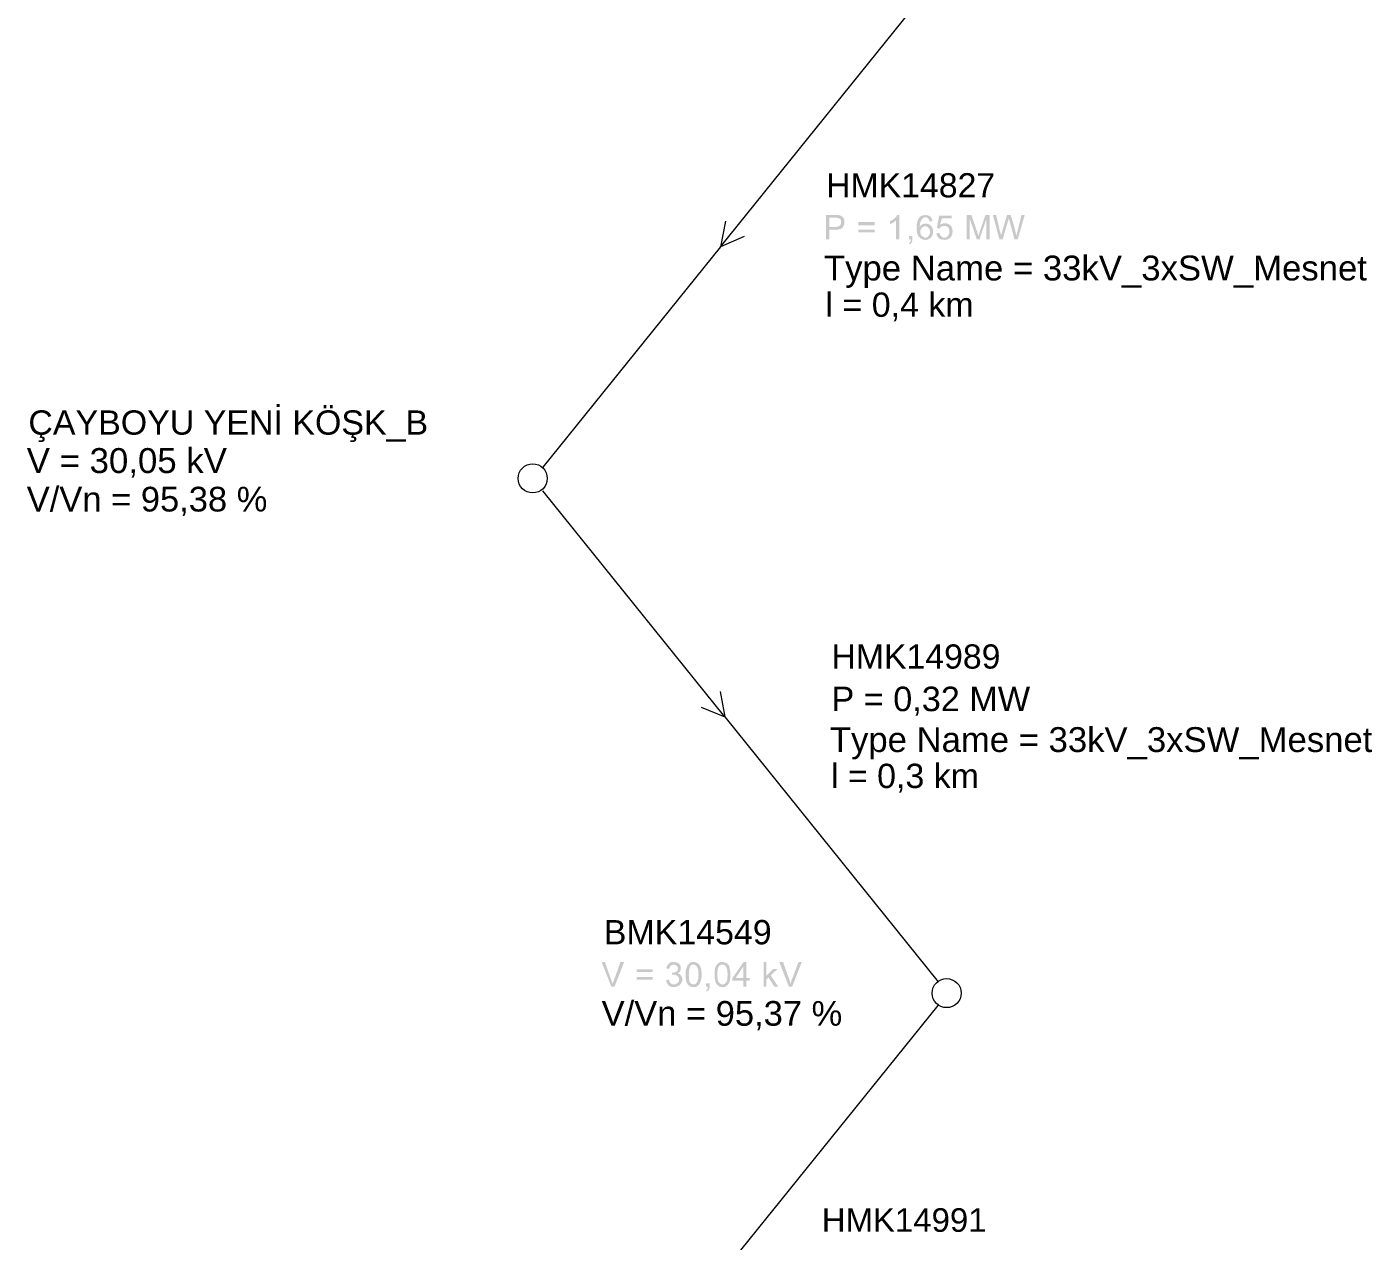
# Model space of a CAD drawing. Header units: millimetres. Extents: x 5 to 459, y 10 to 307.
# Drawn here: x 108.69 to 150.03, y 84.88 to 122.19 of the extents above; entities that cross this region are included whole.
import ezdxf

# ---------------------------------------------------------------- set-up
doc = ezdxf.new("R2010")
doc.units = ezdxf.units.MM
doc.header["$MEASUREMENT"] = 0
doc.layers.get('0').update_dxf_attribs({"linetype": 'CONTINUOUS'})
doc.styles.add('Arial$001', font='arial.ttf', dxfattribs={"height": 0.8937})

msp = doc.modelspace()

# ---------------------------------------------------------------- hatches: boundary and pattern name
h = msp.add_hatch(color=5)
h.paths.add_polyline_path([(133.251, 115.664), (133.251, 116.408), (133.532, 116.408), (133.532, 116.408), (133.538, 116.408), (133.544, 116.408), (133.55, 116.408), (133.556, 116.408), (133.561, 116.408), (133.566, 116.408), (133.572, 116.408), (133.577, 116.408), (133.582, 116.408), (133.587, 116.408), (133.591, 116.408), (133.596, 116.408), (133.601, 116.408), (133.605, 116.408), (133.61, 116.408), (133.614, 116.408), (133.619, 116.408), (133.623, 116.408), (133.627, 116.408), (133.631, 116.408), (133.635, 116.408), (133.64, 116.408), (133.644, 116.408), (133.648, 116.408), (133.648, 116.408), (133.652, 116.406), (133.656, 116.405), (133.66, 116.403), (133.664, 116.401), (133.668, 116.4), (133.672, 116.399), (133.676, 116.397), (133.68, 116.396), (133.684, 116.395), (133.688, 116.394), (133.692, 116.393), (133.695, 116.392), (133.699, 116.391), (133.703, 116.39), (133.706, 116.389), (133.709, 116.387), (133.712, 116.386), (133.715, 116.385), (133.718, 116.384), (133.721, 116.382), (133.724, 116.381), (133.726, 116.379), (133.728, 116.377), (133.731, 116.375), (133.735, 116.371), (133.739, 116.367), (133.742, 116.364), (133.746, 116.36), (133.749, 116.356), (133.753, 116.353), (133.756, 116.35), (133.759, 116.346), (133.762, 116.343), (133.765, 116.34), (133.767, 116.337), (133.77, 116.334), (133.772, 116.331), (133.775, 116.328), (133.777, 116.325), (133.78, 116.321), (133.782, 116.318), (133.784, 116.315), (133.786, 116.311), (133.788, 116.308), (133.791, 116.304), (133.793, 116.3), (133.795, 116.297), (133.797, 116.293), (133.799, 116.288), (133.801, 116.284), (133.802, 116.28), (133.804, 116.276), (133.805, 116.272), (133.806, 116.268), (133.807, 116.264), (133.808, 116.259), (133.809, 116.255), (133.81, 116.251), (133.811, 116.247), (133.811, 116.243), (133.812, 116.239), (133.812, 116.235), (133.812, 116.23), (133.813, 116.226), (133.813, 116.222), (133.813, 116.218), (133.813, 116.214), (133.813, 116.21), (133.813, 116.206), (133.813, 116.202), (133.813, 116.197), (133.813, 116.193), (133.813, 116.185), (133.813, 116.177), (133.813, 116.169), (133.812, 116.161), (133.811, 116.154), (133.81, 116.146), (133.809, 116.139), (133.808, 116.132), (133.806, 116.125), (133.805, 116.118), (133.803, 116.111), (133.801, 116.104), (133.799, 116.098), (133.796, 116.091), (133.794, 116.085), (133.791, 116.078), (133.788, 116.072), (133.785, 116.065), (133.782, 116.059), (133.779, 116.053), (133.775, 116.046), (133.772, 116.04), (133.768, 116.034), (133.764, 116.028), (133.757, 116.022), (133.751, 116.016), (133.744, 116.011), (133.737, 116.006), (133.73, 116.001), (133.723, 115.997), (133.715, 115.992), (133.707, 115.989), (133.699, 115.985), (133.691, 115.982), (133.682, 115.979), (133.673, 115.976), (133.663, 115.974), (133.653, 115.971), (133.643, 115.969), (133.633, 115.968), (133.622, 115.966), (133.61, 115.965), (133.598, 115.964), (133.586, 115.963), (133.573, 115.962), (133.56, 115.962), (133.546, 115.962), (133.532, 115.962), (133.532, 115.962), (133.35, 115.962), (133.35, 115.664), (133.251, 115.664), (133.35, 115.664)])
h.paths.add_polyline_path([(133.35, 116.044), (133.532, 116.044), (133.532, 116.044), (133.54, 116.044), (133.548, 116.045), (133.556, 116.045), (133.564, 116.046), (133.571, 116.047), (133.579, 116.047), (133.586, 116.049), (133.593, 116.05), (133.6, 116.051), (133.606, 116.053), (133.613, 116.055), (133.619, 116.057), (133.625, 116.059), (133.631, 116.061), (133.637, 116.064), (133.642, 116.066), (133.648, 116.069), (133.653, 116.072), (133.658, 116.075), (133.663, 116.079), (133.668, 116.082), (133.672, 116.086), (133.677, 116.09), (133.681, 116.094), (133.681, 116.094), (133.683, 116.096), (133.685, 116.098), (133.687, 116.101), (133.689, 116.104), (133.691, 116.106), (133.693, 116.109), (133.695, 116.113), (133.697, 116.116), (133.699, 116.12), (133.7, 116.123), (133.702, 116.127), (133.704, 116.131), (133.705, 116.135), (133.707, 116.14), (133.708, 116.144), (133.709, 116.149), (133.71, 116.154), (133.711, 116.159), (133.712, 116.164), (133.713, 116.17), (133.713, 116.175), (133.714, 116.181), (133.714, 116.187), (133.714, 116.193), (133.714, 116.197), (133.714, 116.201), (133.714, 116.205), (133.714, 116.209), (133.714, 116.212), (133.714, 116.215), (133.714, 116.219), (133.713, 116.222), (133.713, 116.225), (133.713, 116.228), (133.712, 116.232), (133.712, 116.235), (133.711, 116.238), (133.711, 116.241), (133.71, 116.244), (133.709, 116.247), (133.708, 116.25), (133.707, 116.254), (133.706, 116.257), (133.704, 116.261), (133.703, 116.264), (133.701, 116.268), (133.699, 116.272), (133.698, 116.276), (133.695, 116.278), (133.693, 116.28), (133.691, 116.282), (133.689, 116.284), (133.687, 116.286), (133.685, 116.288), (133.683, 116.29), (133.68, 116.292), (133.678, 116.294), (133.676, 116.295), (133.673, 116.297), (133.671, 116.299), (133.668, 116.3), (133.665, 116.302), (133.662, 116.303), (133.66, 116.304), (133.656, 116.305), (133.653, 116.306), (133.65, 116.307), (133.647, 116.308), (133.643, 116.308), (133.639, 116.309), (133.635, 116.309), (133.631, 116.309), (133.629, 116.311), (133.627, 116.313), (133.624, 116.315), (133.622, 116.316), (133.619, 116.317), (133.616, 116.319), (133.613, 116.32), (133.609, 116.321), (133.606, 116.322), (133.602, 116.322), (133.598, 116.323), (133.594, 116.324), (133.59, 116.324), (133.585, 116.324), (133.581, 116.325), (133.576, 116.325), (133.571, 116.325), (133.566, 116.325), (133.561, 116.325), (133.556, 116.326), (133.55, 116.326), (133.544, 116.326), (133.538, 116.326), (133.532, 116.326), (133.35, 116.326), (133.35, 116.044), (133.35, 116.326)])
h.paths.add_polyline_path([(134.74, 116.094), (134.243, 116.094), (134.243, 116.193), (134.74, 116.193), (134.74, 116.094), (134.74, 116.193)])
h.paths.add_polyline_path([(134.74, 115.879), (134.243, 115.879), (134.243, 115.962), (134.74, 115.962), (134.74, 115.879), (134.74, 115.962)])
h.paths.add_polyline_path([(135.501, 115.664), (135.402, 115.664), (135.402, 116.243), (135.402, 116.243), (135.399, 116.241), (135.397, 116.239), (135.395, 116.237), (135.392, 116.235), (135.389, 116.232), (135.386, 116.23), (135.383, 116.228), (135.38, 116.226), (135.377, 116.223), (135.374, 116.221), (135.37, 116.219), (135.366, 116.216), (135.363, 116.213), (135.359, 116.211), (135.355, 116.208), (135.351, 116.205), (135.347, 116.202), (135.343, 116.199), (135.339, 116.195), (135.335, 116.192), (135.331, 116.188), (135.327, 116.185), (135.323, 116.181), (135.319, 116.177), (135.319, 116.177), (135.315, 116.175), (135.311, 116.173), (135.306, 116.171), (135.302, 116.168), (135.298, 116.166), (135.294, 116.164), (135.29, 116.162), (135.286, 116.16), (135.282, 116.158), (135.278, 116.156), (135.273, 116.154), (135.269, 116.152), (135.265, 116.15), (135.261, 116.148), (135.257, 116.146), (135.253, 116.144), (135.249, 116.142), (135.244, 116.139), (135.24, 116.137), (135.236, 116.135), (135.232, 116.133), (135.228, 116.131), (135.224, 116.129), (135.22, 116.127), (135.22, 116.226), (135.22, 116.226), (135.226, 116.228), (135.232, 116.231), (135.238, 116.233), (135.244, 116.236), (135.25, 116.239), (135.257, 116.242), (135.263, 116.245), (135.269, 116.248), (135.275, 116.251), (135.28, 116.254), (135.286, 116.258), (135.292, 116.261), (135.298, 116.265), (135.303, 116.269), (135.309, 116.273), (135.314, 116.277), (135.319, 116.281), (135.324, 116.285), (135.329, 116.289), (135.334, 116.293), (135.339, 116.297), (135.343, 116.301), (135.348, 116.305), (135.352, 116.309), (135.352, 116.309), (135.358, 116.313), (135.364, 116.317), (135.369, 116.321), (135.374, 116.326), (135.379, 116.33), (135.384, 116.334), (135.388, 116.338), (135.392, 116.342), (135.396, 116.346), (135.399, 116.35), (135.403, 116.355), (135.406, 116.359), (135.409, 116.363), (135.412, 116.367), (135.414, 116.371), (135.417, 116.375), (135.419, 116.379), (135.422, 116.384), (135.424, 116.388), (135.426, 116.392), (135.428, 116.396), (135.431, 116.4), (135.433, 116.404), (135.435, 116.408), (135.501, 116.408), (135.501, 115.664), (135.501, 116.408)])
h.paths.add_polyline_path([(135.799, 115.664), (135.799, 115.763), (135.898, 115.763), (135.898, 115.664), (135.898, 115.664), (135.898, 115.658), (135.898, 115.652), (135.898, 115.646), (135.898, 115.64), (135.898, 115.635), (135.898, 115.63), (135.898, 115.625), (135.897, 115.62), (135.897, 115.615), (135.897, 115.61), (135.896, 115.606), (135.896, 115.602), (135.895, 115.598), (135.895, 115.594), (135.894, 115.59), (135.893, 115.587), (135.892, 115.583), (135.891, 115.58), (135.89, 115.577), (135.888, 115.574), (135.887, 115.572), (135.885, 115.569), (135.883, 115.567), (135.881, 115.565), (135.881, 115.565), (135.879, 115.561), (135.877, 115.557), (135.875, 115.553), (135.873, 115.549), (135.871, 115.546), (135.869, 115.543), (135.867, 115.54), (135.864, 115.537), (135.862, 115.534), (135.86, 115.532), (135.857, 115.529), (135.855, 115.527), (135.852, 115.525), (135.849, 115.524), (135.846, 115.522), (135.843, 115.52), (135.84, 115.519), (135.837, 115.518), (135.834, 115.517), (135.83, 115.516), (135.827, 115.516), (135.823, 115.515), (135.819, 115.515), (135.815, 115.515), (135.799, 115.548), (135.799, 115.548), (135.801, 115.548), (135.803, 115.548), (135.805, 115.549), (135.807, 115.549), (135.809, 115.55), (135.811, 115.551), (135.813, 115.552), (135.815, 115.553), (135.816, 115.554), (135.818, 115.555), (135.82, 115.557), (135.821, 115.558), (135.823, 115.56), (135.824, 115.562), (135.826, 115.563), (135.827, 115.565), (135.828, 115.567), (135.829, 115.569), (135.83, 115.571), (135.83, 115.573), (135.831, 115.575), (135.831, 115.577), (135.832, 115.579), (135.832, 115.581), (135.832, 115.581), (135.834, 115.583), (135.836, 115.586), (135.837, 115.588), (135.839, 115.591), (135.84, 115.593), (135.841, 115.596), (135.842, 115.599), (135.843, 115.603), (135.844, 115.606), (135.845, 115.609), (135.846, 115.613), (135.846, 115.616), (135.847, 115.62), (135.847, 115.624), (135.847, 115.627), (135.848, 115.631), (135.848, 115.635), (135.848, 115.639), (135.848, 115.643), (135.848, 115.647), (135.848, 115.651), (135.848, 115.656), (135.848, 115.66), (135.848, 115.664), (135.799, 115.664), (135.848, 115.664)])
edge = h.paths.add_edge_path()
edge.add_line((136.527, 116.226), (136.427, 116.21))
edge.add_spline(control_points=[(136.427, 116.21), (136.427, 116.259), (136.411, 116.276), (136.394, 116.293), (136.394, 116.293), (136.378, 116.326), (136.345, 116.342), (136.295, 116.342), (136.295, 116.342), (136.278, 116.342), (136.245, 116.326), (136.229, 116.309), (136.229, 116.309), (136.196, 116.293), (136.179, 116.259), (136.163, 116.226), (136.163, 116.226), (136.146, 116.177), (136.13, 116.127), (136.13, 116.044), (136.13, 116.044), (136.146, 116.077), (136.179, 116.111), (136.212, 116.127), (136.212, 116.127), (136.245, 116.144), (136.278, 116.144), (136.312, 116.144), (136.312, 116.144), (136.378, 116.144), (136.427, 116.127), (136.477, 116.077), (136.477, 116.077), (136.51, 116.028), (136.543, 115.978), (136.543, 115.895), (136.543, 115.895), (136.543, 115.846), (136.527, 115.813), (136.51, 115.763), (136.51, 115.763), (136.477, 115.73), (136.46, 115.697), (136.427, 115.68), (136.427, 115.68), (136.378, 115.647), (136.345, 115.647), (136.295, 115.647), (136.295, 115.647), (136.229, 115.647), (136.163, 115.68), (136.113, 115.73), (136.113, 115.73), (136.063, 115.78), (136.03, 115.879), (136.03, 116.011), (136.03, 116.011), (136.03, 116.16), (136.063, 116.259), (136.113, 116.326), (136.113, 116.326), (136.163, 116.392), (136.229, 116.408), (136.312, 116.408), (136.312, 116.408), (136.361, 116.408), (136.411, 116.392), (136.46, 116.359), (136.46, 116.359), (136.494, 116.326), (136.51, 116.276), (136.527, 116.226)], knot_values=[0, 0, 0, 0, 0.013889, 0.013889, 0.013889, 0.013889, 0.027778, 0.027778, 0.027778, 0.027778, 0.041667, 0.041667, 0.041667, 0.041667, 0.055556, 0.055556, 0.055556, 0.055556, 0.069444, 0.069444, 0.069444, 0.069444, 0.083333, 0.083333, 0.083333, 0.083333, 0.097222, 0.097222, 0.097222, 0.097222, 0.111111, 0.111111, 0.111111, 0.111111, 0.125, 0.125, 0.125, 0.125, 0.138889, 0.138889, 0.138889, 0.138889, 0.152778, 0.152778, 0.152778, 0.152778, 0.166667, 0.166667, 0.166667, 0.166667, 0.180556, 0.180556, 0.180556, 0.180556, 0.194444, 0.194444, 0.194444, 0.194444, 0.208333, 0.208333, 0.208333, 0.208333, 0.222222, 0.222222, 0.222222, 0.222222, 0.236111, 0.236111, 0.236111, 0.236111, 1, 1, 1, 1], degree=3, periodic=0)
edge = h.paths.add_edge_path()
edge.add_spline(control_points=[(136.146, 115.895), (136.146, 115.862), (136.146, 115.846), (136.163, 115.813), (136.163, 115.813), (136.179, 115.78), (136.196, 115.763), (136.229, 115.747), (136.229, 115.747), (136.245, 115.73), (136.278, 115.713), (136.295, 115.713), (136.295, 115.713), (136.345, 115.713), (136.378, 115.73), (136.394, 115.763), (136.394, 115.763), (136.427, 115.796), (136.444, 115.846), (136.444, 115.895), (136.444, 115.895), (136.444, 115.945), (136.427, 115.995), (136.394, 116.011), (136.394, 116.011), (136.378, 116.044), (136.345, 116.061), (136.295, 116.061), (136.295, 116.061), (136.245, 116.061), (136.212, 116.044), (136.196, 116.011), (136.196, 116.011), (136.163, 115.995), (136.146, 115.945), (136.146, 115.895)], knot_values=[0, 0, 0, 0, 0.027778, 0.027778, 0.027778, 0.027778, 0.055556, 0.055556, 0.055556, 0.055556, 0.083333, 0.083333, 0.083333, 0.083333, 0.111111, 0.111111, 0.111111, 0.111111, 0.138889, 0.138889, 0.138889, 0.138889, 0.166667, 0.166667, 0.166667, 0.166667, 0.194444, 0.194444, 0.194444, 0.194444, 0.222222, 0.222222, 0.222222, 0.222222, 1, 1, 1, 1], degree=3, periodic=0)
edge = h.paths.add_edge_path()
edge.add_line((136.642, 115.846), (136.742, 115.862))
edge.add_spline(control_points=[(136.742, 115.862), (136.742, 115.813), (136.758, 115.78), (136.791, 115.763), (136.791, 115.763), (136.808, 115.73), (136.841, 115.713), (136.891, 115.713), (136.891, 115.713), (136.924, 115.713), (136.973, 115.73), (136.99, 115.763), (136.99, 115.763), (137.023, 115.796), (137.04, 115.846), (137.04, 115.895), (137.04, 115.895), (137.04, 115.962), (137.023, 115.995), (137.006, 116.028), (137.006, 116.028), (136.973, 116.061), (136.924, 116.077), (136.874, 116.077), (136.874, 116.077), (136.858, 116.077), (136.824, 116.061), (136.808, 116.061), (136.808, 116.061), (136.775, 116.044), (136.758, 116.028), (136.742, 115.995)], knot_values=[0, 0, 0, 0, 0.03125, 0.03125, 0.03125, 0.03125, 0.0625, 0.0625, 0.0625, 0.0625, 0.09375, 0.09375, 0.09375, 0.09375, 0.125, 0.125, 0.125, 0.125, 0.15625, 0.15625, 0.15625, 0.15625, 0.1875, 0.1875, 0.1875, 0.1875, 0.21875, 0.21875, 0.21875, 0.21875, 1, 1, 1, 1], degree=3, periodic=0)
edge.add_line((136.742, 115.995), (136.659, 116.011))
edge.add_line((136.659, 116.011), (136.725, 116.392))
edge.add_line((136.725, 116.392), (137.106, 116.392))
edge.add_line((137.106, 116.392), (137.106, 116.309))
edge.add_line((137.106, 116.309), (136.808, 116.309))
edge.add_line((136.808, 116.309), (136.758, 116.111))
edge.add_spline(control_points=[(136.758, 116.111), (136.808, 116.144), (136.858, 116.16), (136.907, 116.16), (136.907, 116.16), (136.973, 116.16), (137.023, 116.127), (137.073, 116.094), (137.073, 116.094), (137.122, 116.044), (137.139, 115.978), (137.139, 115.912), (137.139, 115.912), (137.139, 115.846), (137.122, 115.78), (137.089, 115.73), (137.089, 115.73), (137.04, 115.68), (136.973, 115.647), (136.891, 115.647), (136.891, 115.647), (136.808, 115.647), (136.758, 115.664), (136.709, 115.697), (136.709, 115.697), (136.676, 115.747), (136.642, 115.796), (136.642, 115.846)], knot_values=[0, 0, 0, 0, 0.035714, 0.035714, 0.035714, 0.035714, 0.071429, 0.071429, 0.071429, 0.071429, 0.107143, 0.107143, 0.107143, 0.107143, 0.142857, 0.142857, 0.142857, 0.142857, 0.178571, 0.178571, 0.178571, 0.178571, 0.214286, 0.214286, 0.214286, 0.214286, 1, 1, 1, 1], degree=3, periodic=0)
h.paths.add_polyline_path([(137.569, 115.664), (137.569, 116.408), (137.718, 116.408), (137.9, 115.879), (137.9, 115.879), (137.902, 115.873), (137.904, 115.867), (137.905, 115.861), (137.907, 115.855), (137.908, 115.85), (137.91, 115.845), (137.911, 115.839), (137.912, 115.834), (137.913, 115.829), (137.914, 115.824), (137.915, 115.819), (137.916, 115.815), (137.917, 115.81), (137.918, 115.806), (137.92, 115.801), (137.921, 115.797), (137.922, 115.792), (137.923, 115.788), (137.924, 115.784), (137.926, 115.78), (137.927, 115.776), (137.929, 115.771), (137.931, 115.767), (137.933, 115.763), (137.933, 115.763), (137.933, 115.767), (137.933, 115.771), (137.934, 115.776), (137.934, 115.78), (137.935, 115.784), (137.936, 115.788), (137.937, 115.792), (137.938, 115.797), (137.939, 115.801), (137.94, 115.806), (137.942, 115.81), (137.943, 115.815), (137.945, 115.819), (137.947, 115.824), (137.948, 115.829), (137.95, 115.834), (137.952, 115.839), (137.954, 115.845), (137.956, 115.85), (137.958, 115.855), (137.96, 115.861), (137.962, 115.867), (137.964, 115.873), (137.966, 115.879), (138.148, 116.408), (138.28, 116.408), (138.28, 115.664), (138.181, 115.664), (138.181, 116.293), (137.966, 115.664), (137.883, 115.664), (137.668, 116.293), (137.668, 115.664), (137.569, 115.664), (137.668, 115.664)])
h.paths.add_polyline_path([(138.578, 115.664), (138.38, 116.408), (138.479, 116.408), (138.595, 115.912), (138.595, 115.912), (138.597, 115.906), (138.599, 115.9), (138.601, 115.893), (138.603, 115.887), (138.605, 115.881), (138.607, 115.875), (138.609, 115.869), (138.611, 115.862), (138.612, 115.856), (138.614, 115.85), (138.616, 115.844), (138.617, 115.838), (138.619, 115.831), (138.62, 115.825), (138.622, 115.819), (138.623, 115.813), (138.624, 115.807), (138.625, 115.8), (138.626, 115.794), (138.627, 115.788), (138.627, 115.782), (138.627, 115.775), (138.628, 115.769), (138.628, 115.763), (138.628, 115.763), (138.63, 115.773), (138.632, 115.783), (138.634, 115.793), (138.636, 115.802), (138.638, 115.81), (138.64, 115.819), (138.642, 115.827), (138.644, 115.834), (138.646, 115.841), (138.647, 115.848), (138.649, 115.854), (138.651, 115.86), (138.652, 115.866), (138.653, 115.871), (138.655, 115.875), (138.656, 115.88), (138.657, 115.883), (138.658, 115.886), (138.659, 115.889), (138.66, 115.891), (138.66, 115.893), (138.661, 115.894), (138.661, 115.895), (138.661, 115.895), (138.81, 116.408), (138.926, 116.408), (139.041, 116.028), (139.041, 116.028), (139.044, 116.015), (139.046, 116.003), (139.048, 115.991), (139.051, 115.979), (139.053, 115.968), (139.056, 115.956), (139.059, 115.945), (139.062, 115.933), (139.064, 115.922), (139.067, 115.911), (139.07, 115.9), (139.072, 115.889), (139.075, 115.878), (139.077, 115.868), (139.08, 115.857), (139.082, 115.846), (139.084, 115.836), (139.086, 115.825), (139.087, 115.815), (139.089, 115.805), (139.09, 115.794), (139.09, 115.784), (139.091, 115.773), (139.091, 115.763), (139.091, 115.763), (139.093, 115.769), (139.095, 115.775), (139.097, 115.782), (139.099, 115.788), (139.101, 115.794), (139.103, 115.801), (139.106, 115.807), (139.108, 115.813), (139.11, 115.82), (139.112, 115.826), (139.114, 115.833), (139.116, 115.84), (139.118, 115.846), (139.12, 115.853), (139.122, 115.86), (139.124, 115.867), (139.126, 115.874), (139.128, 115.882), (139.13, 115.889), (139.132, 115.897), (139.135, 115.904), (139.137, 115.912), (139.139, 115.92), (139.141, 115.929), (139.257, 116.408), (139.356, 116.408), (139.141, 115.664), (139.041, 115.664), (138.893, 116.226), (138.893, 116.226), (138.891, 116.232), (138.889, 116.238), (138.887, 116.244), (138.885, 116.25), (138.884, 116.255), (138.883, 116.26), (138.881, 116.266), (138.88, 116.27), (138.879, 116.275), (138.878, 116.28), (138.877, 116.284), (138.876, 116.288), (138.875, 116.292), (138.874, 116.296), (138.873, 116.3), (138.872, 116.304), (138.871, 116.307), (138.869, 116.31), (138.868, 116.313), (138.867, 116.316), (138.865, 116.319), (138.863, 116.321), (138.861, 116.323), (138.859, 116.326), (138.859, 116.326), (138.859, 116.32), (138.859, 116.314), (138.859, 116.308), (138.859, 116.303), (138.859, 116.298), (138.859, 116.294), (138.859, 116.289), (138.859, 116.285), (138.859, 116.281), (138.858, 116.277), (138.858, 116.273), (138.857, 116.27), (138.857, 116.266), (138.856, 116.263), (138.855, 116.259), (138.855, 116.256), (138.854, 116.252), (138.852, 116.249), (138.851, 116.245), (138.85, 116.242), (138.848, 116.238), (138.847, 116.234), (138.845, 116.23), (138.843, 116.226), (138.677, 115.664), (138.578, 115.664), (138.677, 115.664)])
h = msp.add_hatch(color=5)
h.paths.add_polyline_path([(126.649, 92.7), (126.352, 93.461), (126.451, 93.461), (126.649, 92.898), (126.649, 92.898), (126.652, 92.894), (126.654, 92.89), (126.656, 92.885), (126.658, 92.881), (126.66, 92.876), (126.662, 92.871), (126.664, 92.866), (126.666, 92.861), (126.668, 92.856), (126.67, 92.851), (126.672, 92.846), (126.674, 92.84), (126.676, 92.835), (126.678, 92.83), (126.681, 92.825), (126.683, 92.82), (126.685, 92.815), (126.687, 92.81), (126.689, 92.805), (126.691, 92.8), (126.693, 92.796), (126.695, 92.791), (126.697, 92.787), (126.699, 92.783), (126.699, 92.783), (126.699, 92.789), (126.699, 92.795), (126.7, 92.8), (126.7, 92.806), (126.701, 92.812), (126.702, 92.817), (126.703, 92.822), (126.704, 92.827), (126.705, 92.832), (126.707, 92.837), (126.708, 92.842), (126.709, 92.847), (126.711, 92.851), (126.713, 92.856), (126.714, 92.86), (126.716, 92.865), (126.718, 92.869), (126.72, 92.873), (126.722, 92.878), (126.724, 92.882), (126.726, 92.886), (126.728, 92.89), (126.73, 92.894), (126.732, 92.898), (126.931, 93.461), (127.047, 93.461), (126.749, 92.7), (126.649, 92.7), (126.749, 92.7)])
h.paths.add_polyline_path([(127.923, 93.147), (127.427, 93.147), (127.427, 93.229), (127.923, 93.229), (127.923, 93.147), (127.923, 93.229)])
h.paths.add_polyline_path([(127.923, 92.915), (127.427, 92.915), (127.427, 92.998), (127.923, 92.998), (127.923, 92.915), (127.923, 92.998)])
edge = h.paths.add_edge_path()
edge.add_line((128.337, 92.898), (128.42, 92.915))
edge.add_spline(control_points=[(128.42, 92.915), (128.436, 92.865), (128.453, 92.816), (128.486, 92.799), (128.486, 92.799), (128.502, 92.783), (128.536, 92.766), (128.569, 92.766), (128.569, 92.766), (128.618, 92.766), (128.651, 92.783), (128.684, 92.816), (128.684, 92.816), (128.718, 92.832), (128.734, 92.882), (128.734, 92.915), (128.734, 92.915), (128.734, 92.965), (128.718, 92.998), (128.684, 93.031), (128.684, 93.031), (128.651, 93.047), (128.618, 93.064), (128.585, 93.064), (128.585, 93.064), (128.569, 93.064), (128.536, 93.064), (128.519, 93.064)], knot_values=[0, 0, 0, 0, 0.035714, 0.035714, 0.035714, 0.035714, 0.071429, 0.071429, 0.071429, 0.071429, 0.107143, 0.107143, 0.107143, 0.107143, 0.142857, 0.142857, 0.142857, 0.142857, 0.178571, 0.178571, 0.178571, 0.178571, 0.214286, 0.214286, 0.214286, 0.214286, 1, 1, 1, 1], degree=3, periodic=0)
edge.add_line((128.519, 93.064), (128.519, 93.13))
edge.add_spline(control_points=[(128.519, 93.13), (128.536, 93.13), (128.536, 93.13), (128.536, 93.13), (128.536, 93.13), (128.585, 93.13), (128.618, 93.147), (128.651, 93.163), (128.651, 93.163), (128.684, 93.196), (128.701, 93.213), (128.701, 93.262), (128.701, 93.262), (128.701, 93.295), (128.684, 93.329), (128.651, 93.345), (128.651, 93.345), (128.635, 93.362), (128.602, 93.378), (128.569, 93.378), (128.569, 93.378), (128.536, 93.378), (128.502, 93.362), (128.486, 93.345), (128.486, 93.345), (128.453, 93.329), (128.436, 93.295), (128.436, 93.246)], knot_values=[0, 0, 0, 0, 0.035714, 0.035714, 0.035714, 0.035714, 0.071429, 0.071429, 0.071429, 0.071429, 0.107143, 0.107143, 0.107143, 0.107143, 0.142857, 0.142857, 0.142857, 0.142857, 0.178571, 0.178571, 0.178571, 0.178571, 0.214286, 0.214286, 0.214286, 0.214286, 1, 1, 1, 1], degree=3, periodic=0)
edge.add_line((128.436, 93.246), (128.337, 93.262))
edge.add_spline(control_points=[(128.337, 93.262), (128.354, 93.329), (128.387, 93.378), (128.42, 93.411), (128.42, 93.411), (128.453, 93.444), (128.502, 93.461), (128.569, 93.461), (128.569, 93.461), (128.602, 93.461), (128.651, 93.444), (128.684, 93.428), (128.684, 93.428), (128.718, 93.411), (128.751, 93.395), (128.767, 93.362), (128.767, 93.362), (128.784, 93.329), (128.784, 93.295), (128.784, 93.262), (128.784, 93.262), (128.784, 93.229), (128.784, 93.196), (128.767, 93.18), (128.767, 93.18), (128.751, 93.147), (128.718, 93.13), (128.684, 93.113), (128.684, 93.113), (128.734, 93.097), (128.767, 93.08), (128.784, 93.047), (128.784, 93.047), (128.817, 93.014), (128.833, 92.965), (128.833, 92.915), (128.833, 92.915), (128.833, 92.865), (128.8, 92.799), (128.751, 92.749), (128.751, 92.749), (128.701, 92.716), (128.651, 92.683), (128.569, 92.683), (128.569, 92.683), (128.502, 92.683), (128.453, 92.7), (128.403, 92.749), (128.403, 92.749), (128.37, 92.783), (128.337, 92.832), (128.337, 92.898)], knot_values=[0, 0, 0, 0, 0.019231, 0.019231, 0.019231, 0.019231, 0.038462, 0.038462, 0.038462, 0.038462, 0.057692, 0.057692, 0.057692, 0.057692, 0.076923, 0.076923, 0.076923, 0.076923, 0.096154, 0.096154, 0.096154, 0.096154, 0.115385, 0.115385, 0.115385, 0.115385, 0.134615, 0.134615, 0.134615, 0.134615, 0.153846, 0.153846, 0.153846, 0.153846, 0.173077, 0.173077, 0.173077, 0.173077, 0.192308, 0.192308, 0.192308, 0.192308, 0.211538, 0.211538, 0.211538, 0.211538, 0.230769, 0.230769, 0.230769, 0.230769, 1, 1, 1, 1], degree=3, periodic=0)
edge = h.paths.add_edge_path()
edge.add_spline(control_points=[(128.933, 93.064), (128.933, 93.163), (128.933, 93.229), (128.966, 93.279), (128.966, 93.279), (128.982, 93.345), (128.999, 93.378), (129.048, 93.411), (129.048, 93.411), (129.082, 93.444), (129.115, 93.461), (129.181, 93.461), (129.181, 93.461), (129.214, 93.461), (129.247, 93.444), (129.28, 93.428), (129.28, 93.428), (129.313, 93.411), (129.346, 93.395), (129.363, 93.362), (129.363, 93.362), (129.379, 93.329), (129.396, 93.295), (129.412, 93.246), (129.412, 93.246), (129.412, 93.213), (129.429, 93.147), (129.429, 93.064), (129.429, 93.064), (129.429, 92.981), (129.412, 92.915), (129.396, 92.865), (129.396, 92.865), (129.379, 92.799), (129.346, 92.766), (129.313, 92.733), (129.313, 92.733), (129.28, 92.7), (129.23, 92.683), (129.181, 92.683), (129.181, 92.683), (129.098, 92.683), (129.048, 92.716), (128.999, 92.766), (128.999, 92.766), (128.949, 92.832), (128.933, 92.931), (128.933, 93.064)], knot_values=[0, 0, 0, 0, 0.020833, 0.020833, 0.020833, 0.020833, 0.041667, 0.041667, 0.041667, 0.041667, 0.0625, 0.0625, 0.0625, 0.0625, 0.083333, 0.083333, 0.083333, 0.083333, 0.104167, 0.104167, 0.104167, 0.104167, 0.125, 0.125, 0.125, 0.125, 0.145833, 0.145833, 0.145833, 0.145833, 0.166667, 0.166667, 0.166667, 0.166667, 0.1875, 0.1875, 0.1875, 0.1875, 0.208333, 0.208333, 0.208333, 0.208333, 0.229167, 0.229167, 0.229167, 0.229167, 1, 1, 1, 1], degree=3, periodic=0)
edge = h.paths.add_edge_path()
edge.add_spline(control_points=[(129.032, 93.064), (129.032, 92.948), (129.048, 92.865), (129.065, 92.832), (129.065, 92.832), (129.098, 92.783), (129.131, 92.766), (129.181, 92.766), (129.181, 92.766), (129.214, 92.766), (129.247, 92.783), (129.28, 92.832), (129.28, 92.832), (129.313, 92.865), (129.33, 92.948), (129.33, 93.064), (129.33, 93.064), (129.33, 93.196), (129.313, 93.279), (129.28, 93.312), (129.28, 93.312), (129.247, 93.362), (129.214, 93.378), (129.181, 93.378), (129.181, 93.378), (129.131, 93.378), (129.098, 93.362), (129.082, 93.329), (129.082, 93.329), (129.048, 93.279), (129.032, 93.196), (129.032, 93.064)], knot_values=[0, 0, 0, 0, 0.03125, 0.03125, 0.03125, 0.03125, 0.0625, 0.0625, 0.0625, 0.0625, 0.09375, 0.09375, 0.09375, 0.09375, 0.125, 0.125, 0.125, 0.125, 0.15625, 0.15625, 0.15625, 0.15625, 0.1875, 0.1875, 0.1875, 0.1875, 0.21875, 0.21875, 0.21875, 0.21875, 1, 1, 1, 1], degree=3, periodic=0)
h.paths.add_polyline_path([(129.561, 92.7), (129.561, 92.799), (129.677, 92.799), (129.677, 92.7), (129.677, 92.7), (129.677, 92.696), (129.677, 92.692), (129.676, 92.687), (129.676, 92.683), (129.675, 92.679), (129.674, 92.675), (129.673, 92.671), (129.672, 92.667), (129.671, 92.663), (129.67, 92.658), (129.668, 92.654), (129.667, 92.65), (129.665, 92.646), (129.664, 92.642), (129.662, 92.638), (129.66, 92.634), (129.658, 92.629), (129.656, 92.625), (129.654, 92.621), (129.652, 92.617), (129.65, 92.613), (129.648, 92.609), (129.646, 92.605), (129.644, 92.601), (129.644, 92.601), (129.644, 92.598), (129.643, 92.596), (129.643, 92.594), (129.641, 92.592), (129.64, 92.59), (129.638, 92.588), (129.636, 92.586), (129.634, 92.584), (129.632, 92.582), (129.629, 92.58), (129.626, 92.578), (129.623, 92.576), (129.62, 92.574), (129.617, 92.572), (129.613, 92.57), (129.61, 92.567), (129.606, 92.565), (129.602, 92.563), (129.598, 92.561), (129.594, 92.559), (129.59, 92.557), (129.586, 92.555), (129.582, 92.553), (129.578, 92.551), (129.561, 92.584), (129.561, 92.584), (129.563, 92.586), (129.565, 92.588), (129.568, 92.59), (129.57, 92.592), (129.572, 92.594), (129.574, 92.596), (129.576, 92.598), (129.578, 92.601), (129.58, 92.603), (129.582, 92.605), (129.584, 92.607), (129.586, 92.609), (129.588, 92.611), (129.59, 92.613), (129.592, 92.615), (129.594, 92.617), (129.597, 92.619), (129.599, 92.621), (129.601, 92.623), (129.603, 92.625), (129.605, 92.627), (129.607, 92.629), (129.609, 92.632), (129.611, 92.634), (129.611, 92.634), (129.611, 92.636), (129.611, 92.638), (129.611, 92.64), (129.611, 92.642), (129.611, 92.644), (129.611, 92.646), (129.611, 92.649), (129.611, 92.651), (129.611, 92.653), (129.611, 92.656), (129.611, 92.658), (129.611, 92.661), (129.611, 92.663), (129.611, 92.666), (129.611, 92.669), (129.611, 92.672), (129.611, 92.675), (129.611, 92.678), (129.611, 92.681), (129.611, 92.685), (129.611, 92.688), (129.611, 92.692), (129.611, 92.696), (129.611, 92.7), (129.561, 92.7), (129.611, 92.7)])
edge = h.paths.add_edge_path()
edge.add_spline(control_points=[(129.826, 93.064), (129.826, 93.163), (129.826, 93.229), (129.843, 93.279), (129.843, 93.279), (129.859, 93.345), (129.892, 93.378), (129.925, 93.411), (129.925, 93.411), (129.958, 93.444), (130.008, 93.461), (130.074, 93.461), (130.074, 93.461), (130.107, 93.461), (130.14, 93.444), (130.174, 93.428), (130.174, 93.428), (130.207, 93.411), (130.223, 93.395), (130.256, 93.362), (130.256, 93.362), (130.273, 93.329), (130.289, 93.295), (130.289, 93.246), (130.289, 93.246), (130.306, 93.213), (130.306, 93.147), (130.306, 93.064), (130.306, 93.064), (130.306, 92.981), (130.306, 92.915), (130.289, 92.865), (130.289, 92.865), (130.273, 92.799), (130.24, 92.766), (130.207, 92.733), (130.207, 92.733), (130.174, 92.7), (130.124, 92.683), (130.074, 92.683), (130.074, 92.683), (129.992, 92.683), (129.942, 92.716), (129.892, 92.766), (129.892, 92.766), (129.843, 92.832), (129.826, 92.931), (129.826, 93.064)], knot_values=[0, 0, 0, 0, 0.020833, 0.020833, 0.020833, 0.020833, 0.041667, 0.041667, 0.041667, 0.041667, 0.0625, 0.0625, 0.0625, 0.0625, 0.083333, 0.083333, 0.083333, 0.083333, 0.104167, 0.104167, 0.104167, 0.104167, 0.125, 0.125, 0.125, 0.125, 0.145833, 0.145833, 0.145833, 0.145833, 0.166667, 0.166667, 0.166667, 0.166667, 0.1875, 0.1875, 0.1875, 0.1875, 0.208333, 0.208333, 0.208333, 0.208333, 0.229167, 0.229167, 0.229167, 0.229167, 1, 1, 1, 1], degree=3, periodic=0)
edge = h.paths.add_edge_path()
edge.add_spline(control_points=[(129.909, 93.064), (129.909, 92.948), (129.925, 92.865), (129.958, 92.832), (129.958, 92.832), (129.992, 92.783), (130.025, 92.766), (130.074, 92.766), (130.074, 92.766), (130.107, 92.766), (130.14, 92.783), (130.174, 92.832), (130.174, 92.832), (130.207, 92.865), (130.223, 92.948), (130.223, 93.064), (130.223, 93.064), (130.223, 93.196), (130.207, 93.279), (130.174, 93.312), (130.174, 93.312), (130.14, 93.362), (130.107, 93.378), (130.058, 93.378), (130.058, 93.378), (130.025, 93.378), (129.992, 93.362), (129.958, 93.329), (129.958, 93.329), (129.925, 93.279), (129.909, 93.196), (129.909, 93.064)], knot_values=[0, 0, 0, 0, 0.03125, 0.03125, 0.03125, 0.03125, 0.0625, 0.0625, 0.0625, 0.0625, 0.09375, 0.09375, 0.09375, 0.09375, 0.125, 0.125, 0.125, 0.125, 0.15625, 0.15625, 0.15625, 0.15625, 0.1875, 0.1875, 0.1875, 0.1875, 0.21875, 0.21875, 0.21875, 0.21875, 1, 1, 1, 1], degree=3, periodic=0)
h.paths.add_polyline_path([(130.703, 92.7), (130.703, 92.882), (130.372, 92.882), (130.372, 92.965), (130.719, 93.461), (130.802, 93.461), (130.802, 92.965), (130.901, 92.965), (130.901, 92.882), (130.802, 92.882), (130.802, 92.7), (130.703, 92.7), (130.802, 92.7)])
h.paths.add_polyline_path([(130.703, 92.965), (130.703, 93.312), (130.471, 92.965), (130.703, 92.965), (130.471, 92.965)])
h.paths.add_polyline_path([(131.332, 92.7), (131.332, 93.461), (131.414, 93.461), (131.414, 93.031), (131.629, 93.246), (131.762, 93.246), (131.547, 93.047), (131.778, 92.7), (131.663, 92.7), (131.481, 92.981), (131.414, 92.915), (131.414, 92.7), (131.332, 92.7), (131.414, 92.7)])
h.paths.add_polyline_path([(132.109, 92.7), (131.811, 93.461), (131.927, 93.461), (132.126, 92.898), (132.126, 92.898), (132.128, 92.894), (132.13, 92.89), (132.131, 92.885), (132.133, 92.881), (132.134, 92.876), (132.136, 92.871), (132.137, 92.866), (132.138, 92.861), (132.139, 92.856), (132.14, 92.851), (132.141, 92.846), (132.142, 92.84), (132.143, 92.835), (132.144, 92.83), (132.145, 92.825), (132.147, 92.82), (132.148, 92.815), (132.149, 92.81), (132.15, 92.805), (132.152, 92.8), (132.153, 92.796), (132.155, 92.791), (132.157, 92.787), (132.159, 92.783), (132.159, 92.783), (132.161, 92.789), (132.163, 92.795), (132.164, 92.8), (132.166, 92.806), (132.167, 92.812), (132.169, 92.817), (132.17, 92.822), (132.171, 92.827), (132.172, 92.832), (132.173, 92.837), (132.174, 92.842), (132.175, 92.847), (132.176, 92.851), (132.177, 92.856), (132.179, 92.86), (132.18, 92.865), (132.181, 92.869), (132.182, 92.873), (132.183, 92.878), (132.185, 92.882), (132.186, 92.886), (132.188, 92.89), (132.19, 92.894), (132.192, 92.898), (132.407, 93.461), (132.506, 93.461), (132.208, 92.7), (132.109, 92.7), (132.208, 92.7)])

# ---------------------------------------------------------------- linework, layer by layer
at = {"color": 5, "linetype": 'Continuous', "lineweight": 9}
for points in [[(130.008, 115.432), (136.692, 123.738), (136.692, 123.738)], [(130.008, 115.432), (124.548, 108.665), (124.548, 108.665)], [(130.14, 100.989), (124.548, 107.937), (124.548, 107.937)], [(130.14, 100.989), (136.692, 92.849), (136.692, 92.849)], [(129.859, 83.65), (136.692, 92.121), (136.692, 92.121)]]:
    msp.add_lwpolyline(points, dxfattribs=at)
at = {"color": 5, "linetype": 'Continuous', "lineweight": 5}
for points in [[(130.157, 116.226), (130.008, 115.432), (130.008, 115.432)], [(130.157, 116.226), (130.008, 115.432), (130.008, 115.432)], [(130.736, 115.747), (130.008, 115.432), (130.008, 115.432)], [(130.736, 115.747), (130.008, 115.432), (130.008, 115.432)], [(129.992, 101.766), (130.14, 100.989), (130.14, 100.989)], [(129.992, 101.766), (130.14, 100.989), (130.14, 100.989)], [(129.412, 101.286), (130.14, 100.989), (130.14, 100.989)], [(129.412, 101.286), (130.14, 100.989), (130.14, 100.989)]]:
    msp.add_lwpolyline(points, dxfattribs=at)
at = {"color": 5, "linetype": 'Continuous', "lineweight": 20}
for points in [[(124.681, 108.318), (124.681, 108.566), (124.482, 108.765), (124.234, 108.765), (124.234, 108.765), (123.986, 108.765), (123.787, 108.566), (123.787, 108.318), (123.787, 108.318), (123.787, 108.07), (123.986, 107.871), (124.234, 107.871), (124.234, 107.871), (124.482, 107.871), (124.681, 108.07), (124.681, 108.318)], [(137.404, 92.501), (137.404, 92.749), (137.205, 92.948), (136.957, 92.948), (136.957, 92.948), (136.709, 92.948), (136.51, 92.749), (136.51, 92.501), (136.51, 92.501), (136.51, 92.253), (136.709, 92.055), (136.957, 92.055), (136.957, 92.055), (137.205, 92.055), (137.404, 92.253), (137.404, 92.501)]]:
    msp.add_open_spline(points, degree=3, knots=[0, 0, 0, 0, 0.0625, 0.0625, 0.0625, 0.062501, 0.125, 0.125, 0.125, 0.125001, 0.1875, 0.1875, 0.1875, 0.187501, 1, 1, 1, 1], dxfattribs=at)

# ---------------------------------------------------------------- texts
at = {"color": 5, "style": 'Arial$001'}
for s, height, p in [('HMK14827', 0.7438, (133.251, 116.952)), ('Type Name = 33kV_3xSW_Mesnet', 0.76371, (133.185, 114.4)), ('l = 0,4 km', 0.747, (133.234, 113.282)), ('ÇAYBOYU YENİ KÖŞK_B', 0.74663, (108.732, 109.661)), ('V = 30,05 kV', 0.76556, (108.682, 108.482)), ('V/Vn = 95,38 %', 0.75892, (108.682, 107.3)), ('HMK14989', 0.7434, (133.416, 102.473)), ('P = 0,32 MW', 0.75268, (133.416, 101.165)), ('Type Name = 33kV_3xSW_Mesnet', 0.763, (133.367, 99.91)), ('l = 0,3 km', 0.7465, (133.4, 98.803)), ('BMK14549', 0.7468, (126.418, 94)), ('V/Vn = 95,37 %', 0.75892, (126.352, 91.499)), ('HMK14991', 0.7249, (133.118, 85.167))]:
    msp.add_text(s, height=height, dxfattribs=at).set_placement(p)

doc.saveas('drawing.dxf')
